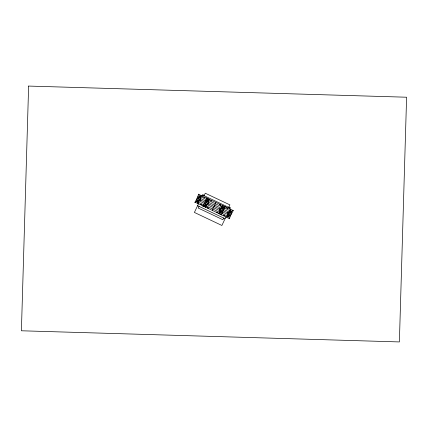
<?xml version="1.0" encoding="UTF-8"?>
<svg xmlns="http://www.w3.org/2000/svg" width="428" height="428" viewBox="0 0 428 428"><rect width="100%" height="100%" fill="white"/><g stroke="black" fill="none" stroke-linecap="round" stroke-linejoin="round"><path stroke-width="0.64" d="M198.736 194.184L196.463 199.625L194.89 202.31L197.806 203.391L229.413 218.665L230.494 215.749L233.265 210.539L201.422 195.756L198.736 194.184L200.876 200.176L194.89 202.31M205.643 200.887L206.724 197.966L209.41 199.539L205.793 207.173L202.872 206.093L205.643 200.887L209.41 199.539M221.431 214.883L223.705 209.442L225.278 206.756L222.362 205.675L218.745 213.31L221.431 214.883L219.291 208.896L225.278 206.756M198.72 203.316L194.398 212.443L221.886 225.465L226.209 216.338M201.984 196.425L202.808 194.692L204.247 195.371M199.041 206.366L198.239 208.056L222.844 219.714L223.646 218.023M204.092 195.698L205.269 193.215L229.879 204.868L228.702 207.355M212.267 210.244L215.883 202.61M217.173 212.336A1.937 1.937 0 0 1 216.525 212.047A1.749 1.568 25.3 0 0 217.173 212.336L217.199 212.234M224.358 215.68A1.937 1.937 0 0 1 223.769 215.509A1.749 1.568 25.3 0 0 224.358 215.68L224.454 215.471M227.648 208.73L227.75 208.522A1.749 1.568 25.3 0 0 227.509 208.329A1.937 1.937 0 0 1 227.75 208.522M229.579 209.222L230.296 207.714L228.857 207.029M222.512 211.967L218.745 213.31M202.872 206.093L208.864 203.958L206.724 197.966M233.265 210.539L227.273 212.679L229.413 218.665M202.653 195.018L230.141 208.04M206.301 199.501L199.485 196.275L197.656 197.105L231.687 213.224L230.344 209.458L226.728 217.092L230.494 215.749L196.463 199.625L197.806 203.391L201.422 195.756L199.485 196.275L196.976 201.567L203.798 204.798M224.358 208.056L231.174 211.282L228.67 216.579L221.848 213.347M197.062 198.367L231.093 214.487M197.597 205.686L225.085 218.708M222.362 205.675L223.705 209.442M205.793 207.173L204.445 203.407M208.27 207.901A1.584 1.525 25.3 0 1 207.981 207.794M211.181 200.802A1.584 1.525 25.3 0 1 211.453 200.941M203.905 197.404A1.584 1.525 25.3 0 1 204.29 197.533M220.174 205.055A1.584 1.525 25.3 0 1 220.436 205.215M28.623 86.071L21.4 330.78L399.383 341.929L406.6 97.22L28.623 86.071M207.468 200.058L204.964 205.349L220.682 212.796L223.191 207.5L207.468 200.058M207.543 207.773A1.749 1.568 25.3 0 0 208.174 208.094A1.937 1.937 0 0 1 207.543 207.773M210.977 200.518A1.749 1.568 25.3 0 0 210.774 200.481A1.937 1.937 0 0 1 210.977 200.518M211.79 200.93A1.749 1.568 25.3 0 0 211.175 200.571A1.937 1.937 0 0 1 211.79 200.93M201.192 204.787A1.749 1.568 25.3 0 0 201.497 204.846A1.937 1.937 0 0 1 201.192 204.787M200.481 204.402A1.749 1.568 25.3 0 0 200.909 204.675A1.937 1.937 0 0 1 200.481 204.402M204.648 197.495A1.749 1.568 25.3 0 0 203.894 197.19A1.937 1.937 0 0 1 204.648 197.495M220.768 205.21A1.749 1.568 25.3 0 0 219.676 204.696A1.937 1.937 0 0 1 220.768 205.215M223.266 215.161A1.749 1.568 25.3 0 0 223.593 215.412A1.937 1.937 0 0 1 223.266 215.161M227.338 208.222A1.749 1.568 25.3 0 0 226.658 208.003A1.937 1.937 0 0 1 227.338 208.222"/></g></svg>
